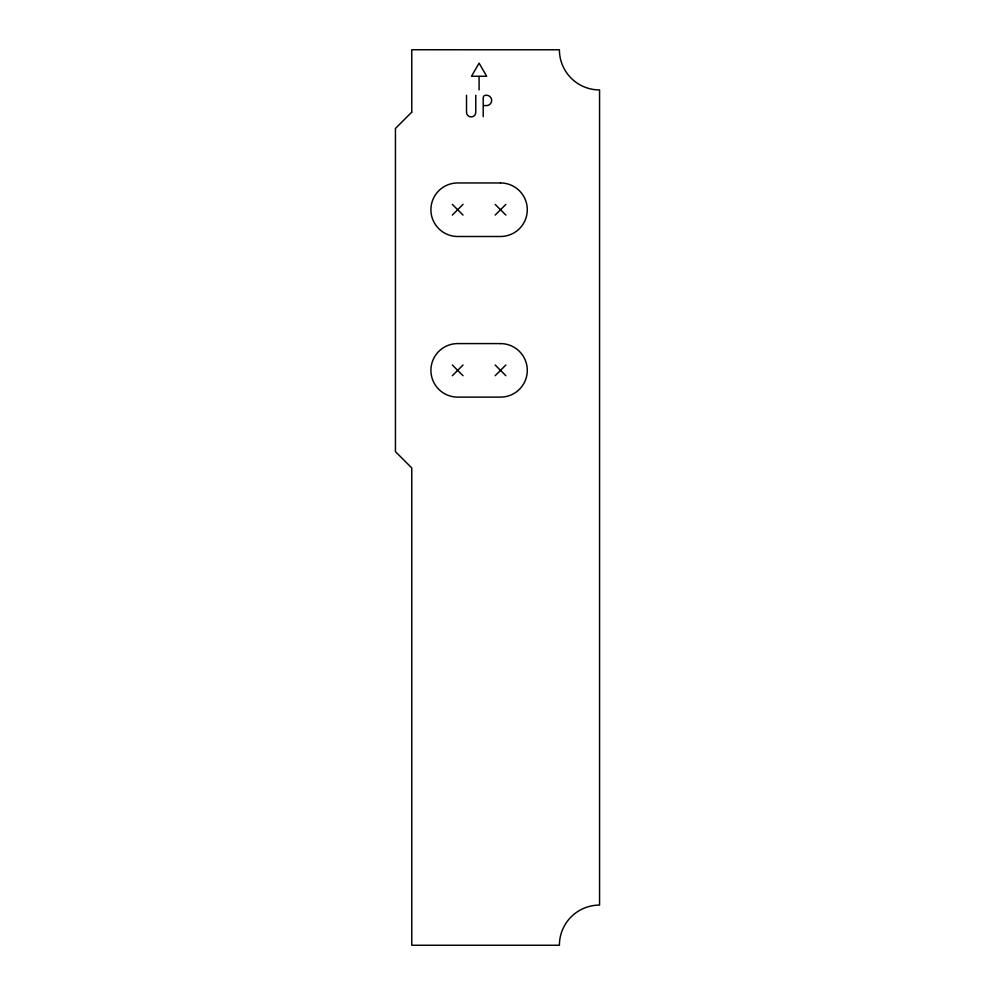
<?xml version="1.0" encoding="UTF-8"?>
<svg xmlns="http://www.w3.org/2000/svg" width="995" height="995" viewBox="0 0 995 995"><rect width="100%" height="100%" fill="white"/><g stroke="black" fill="none" stroke-linecap="round" stroke-linejoin="round"><path stroke-width="1.49" d="M452.327 215.082L463.036 204.373M495.162 215.082L505.87 204.373M452.327 375.712L463.036 365.003M495.162 375.712L505.87 365.003M478.558 76.267L471.506 76.267L479.092 63.133L486.679 76.267L479.092 76.267L479.092 89.911M483.744 105.582L486.505 105.582A5.162 5.162 0 0 0 491.667 100.42A5.162 5.162 0 0 0 486.505 95.259L485.722 95.259A2.512 2.512 0 0 0 483.209 97.771L483.209 116.676M495.162 204.373L505.87 215.082M452.327 204.373L463.036 215.082M495.162 365.003L505.87 375.712M452.327 365.003L463.036 375.712M475.772 95.259L475.772 112.273A4.627 4.627 0 0 1 471.145 116.912A4.627 4.627 0 0 1 466.518 112.273L466.518 95.259M411.768 112.136L395.438 128.467L395.438 451.618L411.768 467.948L411.768 945.25L559.401 945.25A40.161 40.161 0 0 1 599.562 905.089L599.562 89.936A40.161 40.161 0 0 1 559.401 49.775L411.768 49.75L411.768 112.136M500.51 182.956L457.675 182.956A26.765 26.765 0 0 0 430.91 209.734A26.765 26.765 0 0 0 457.675 236.499L500.51 236.499A26.765 26.765 0 0 0 527.288 209.734A26.765 26.765 0 0 0 500.51 182.956M500.51 343.586L457.675 343.586A26.765 26.765 0 0 0 430.91 370.351A26.765 26.765 0 0 0 457.675 397.117L500.51 397.117A26.765 26.765 0 0 0 527.288 370.351A26.765 26.765 0 0 0 500.51 343.586"/></g></svg>
